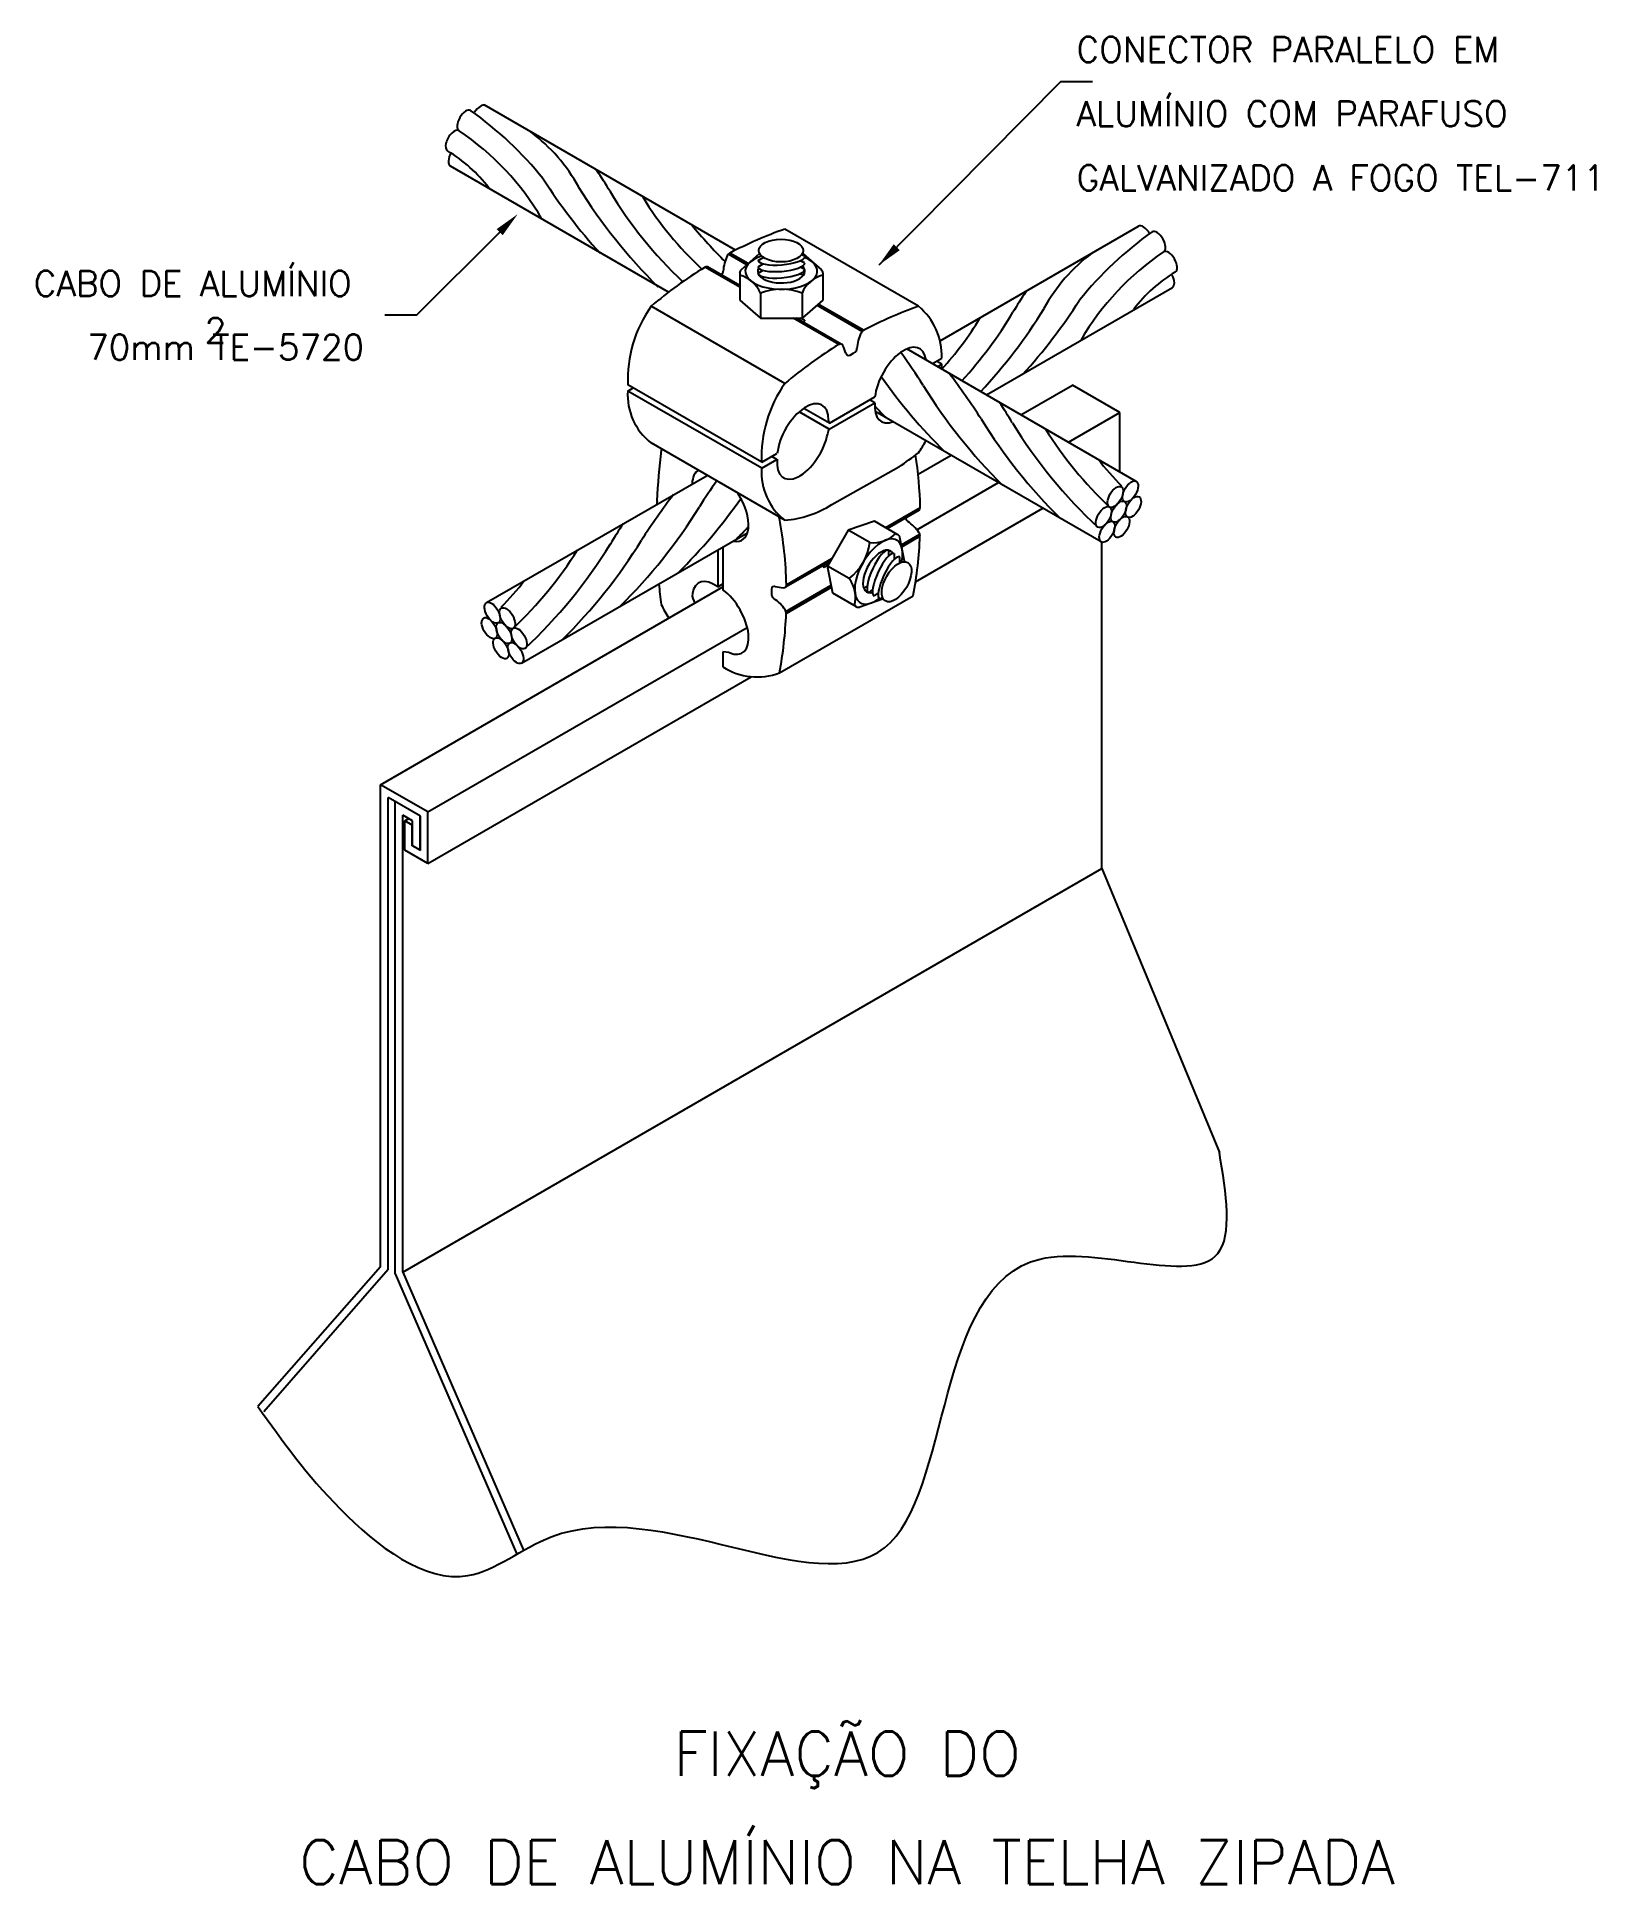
# Model space of a CAD drawing. Header units: millimetres. Extents: x -5751.3 to -5738.9, y -4764.4 to -4749.7.
import ezdxf
from ezdxf.enums import TextEntityAlignment as Align

# ---------------------------------------------------------------- set-up
doc = ezdxf.new("R2010")
doc.units = ezdxf.units.MM
doc.header["$LTSCALE"] = 10
doc.layers.add('Termotécnica', color=7, linetype='Continuous')
doc.styles.add('r140', font='romans.shx')
doc.styles.add('r80', font='romans.shx')

msp = doc.modelspace()

# ---------------------------------------------------------------- linework, layer by layer
at = {"layer": 'Termotécnica', "color": 2}
for p, q in [((-5743.182, -4750.101), (-5744.63, -4751.561)), ((-5743.182, -4750.101), (-5742.929, -4750.101)), ((-5745.768, -4751.441), (-5747.767, -4750.287)), ((-5746.302, -4751.776), (-5748.037, -4750.774)), ((-5744.142, -4752.163), (-5742.565, -4751.252)), ((-5748.305, -4751.959), (-5747.644, -4751.298)), ((-5745.58, -4751.472), (-5745.725, -4751.598)), ((-5745.59, -4751.574), (-5745.55, -4751.55)), ((-5745.589, -4751.523), (-5745.549, -4751.499)), ((-5745.22, -4751.542), (-5745.258, -4751.526)), ((-5745.22, -4751.593), (-5745.258, -4751.578)), ((-5745.22, -4751.49), (-5745.242, -4751.48)), ((-5745.231, -4751.472), (-5745.086, -4751.598)), ((-5745.736, -4751.623), (-5745.736, -4751.839)), ((-5745.59, -4751.625), (-5745.55, -4751.602)), ((-5745.229, -4751.642), (-5745.258, -4751.63)), ((-5745.074, -4751.623), (-5745.074, -4751.839)), ((-5745.736, -4751.839), (-5745.571, -4751.982)), ((-5745.571, -4751.784), (-5745.571, -4751.982)), ((-5745.24, -4751.784), (-5745.24, -4751.982)), ((-5745.074, -4751.839), (-5745.24, -4751.982)), ((-5743.774, -4752.593), (-5742.295, -4751.739)), ((-5748.305, -4751.959), (-5748.558, -4751.959)), ((-5745.571, -4751.982), (-5745.24, -4751.982)), ((-5745.22, -4751.998), (-5745.256, -4751.983)), ((-5742.583, -4753.281), (-5744.407, -4752.227)), ((-5743.499, -4752.752), (-5743.09, -4752.515)), ((-5742.713, -4752.733), (-5743.09, -4752.515)), ((-5742.861, -4753.762), (-5744.659, -4752.724)), ((-5743.122, -4752.969), (-5742.713, -4752.733)), ((-5742.713, -4753.205), (-5742.713, -4752.733)), ((-5744.317, -4753.224), (-5744.055, -4753.073)), ((-5747.749, -4754.245), (-5745.995, -4753.233)), ((-5744.327, -4753.665), (-5743.678, -4753.29)), ((-5744.665, -4753.596), (-5744.872, -4753.668)), ((-5744.665, -4753.596), (-5744.872, -4753.668)), ((-5744.477, -4753.705), (-5744.665, -4753.596)), ((-5744.477, -4753.705), (-5744.665, -4753.596)), ((-5744.337, -4754.079), (-5743.324, -4753.495)), ((-5747.471, -4754.727), (-5745.673, -4753.689)), ((-5744.872, -4753.668), (-5745.037, -4753.954)), ((-5744.7, -4753.767), (-5744.872, -4753.668)), ((-5744.425, -4753.915), (-5744.461, -4753.727)), ((-5742.856, -4756.361), (-5742.856, -4753.764)), ((-5744.553, -4753.83), (-5744.552, -4753.876)), ((-5744.508, -4753.855), (-5744.508, -4753.902)), ((-5744.464, -4753.882), (-5744.464, -4753.929)), ((-5745.06, -4753.964), (-5745.03, -4753.94)), ((-5744.865, -4754.054), (-5745.037, -4753.954)), ((-5744.996, -4754.169), (-5745.037, -4753.954)), ((-5748.593, -4755.693), (-5745.869, -4754.12)), ((-5744.808, -4754.278), (-5744.996, -4754.169)), ((-5744.6, -4754.218), (-5744.781, -4754.28)), ((-5744.748, -4754.134), (-5744.723, -4754.115)), ((-5744.71, -4754.166), (-5744.677, -4754.141)), ((-5744.665, -4754.192), (-5744.633, -4754.167)), ((-5744.621, -4754.218), (-5744.601, -4754.204)), ((-5748.216, -4755.91), (-5745.676, -4754.444)), ((-5748.216, -4756.319), (-5745.644, -4754.834)), ((-5748.593, -4759.527), (-5748.593, -4755.693)), ((-5748.216, -4755.91), (-5748.593, -4755.693)), ((-5748.275, -4755.944), (-5748.532, -4755.796)), ((-5748.532, -4759.55), (-5748.532, -4755.796)), ((-5748.398, -4755.98), (-5748.368, -4755.963)), ((-5748.34, -4756.014), (-5748.398, -4755.98)), ((-5748.398, -4756.214), (-5748.398, -4755.98)), ((-5748.275, -4756.217), (-5748.275, -4755.944)), ((-5748.216, -4756.319), (-5748.216, -4755.91)), ((-5748.34, -4756.179), (-5748.34, -4756.014)), ((-5748.216, -4756.319), (-5748.398, -4756.214)), ((-5748.275, -4756.217), (-5748.34, -4756.179)), ((-5748.416, -4759.571), (-5742.856, -4756.361)), ((-5742.856, -4756.361), (-5741.921, -4758.618)), ((-5748.593, -4759.527), (-5749.567, -4760.64)), ((-5748.532, -4759.55), (-5749.521, -4760.68)), ((-5748.477, -4759.584), (-5747.507, -4761.812)), ((-5748.416, -4759.571), (-5747.454, -4761.782))]:
    msp.add_line(p, q, dxfattribs=at)
at = {"layer": 'Termotécnica', "color": 1}
for p, q in [((-5744.313, -4751.888), (-5745.377, -4751.274)), ((-5745.736, -4751.736), (-5746.012, -4751.577)), ((-5745.736, -4751.723), (-5745.993, -4751.574)), ((-5745.68, -4751.558), (-5745.826, -4751.474)), ((-5745.668, -4751.549), (-5745.814, -4751.465)), ((-5745.892, -4751.646), (-5745.89, -4751.645)), ((-5744.75, -4752.079), (-5745.111, -4751.87)), ((-5745.377, -4752.503), (-5746.441, -4751.888)), ((-5744.948, -4752.191), (-5745.31, -4751.982)), ((-5744.929, -4752.189), (-5745.286, -4751.982)), ((-5744.762, -4752.088), (-5745.122, -4751.88)), ((-5744.857, -4752.277), (-5744.827, -4752.259)), ((-5744.203, -4752.344), (-5744.129, -4752.302)), ((-5744.129, -4752.349), (-5744.17, -4752.325)), ((-5744.162, -4752.368), (-5744.129, -4752.349)), ((-5745.561, -4753.129), (-5746.625, -4752.514)), ((-5746.625, -4752.562), (-5746.584, -4752.538)), ((-5745.561, -4753.176), (-5746.625, -4752.562)), ((-5745.022, -4752.817), (-5744.662, -4752.609)), ((-5745.024, -4752.866), (-5745.262, -4752.728)), ((-5745.022, -4752.817), (-5745.225, -4752.7)), ((-5745.024, -4752.866), (-5744.662, -4752.656)), ((-5744.662, -4752.656), (-5744.703, -4752.633)), ((-5745.377, -4753.589), (-5746.441, -4752.975)), ((-5746.36, -4753.032), (-5746.352, -4753.027)), ((-5745.561, -4753.129), (-5745.44, -4753.058)), ((-5745.561, -4753.176), (-5745.44, -4753.106)), ((-5745.44, -4753.106), (-5745.481, -4753.082)), ((-5745.004, -4753.464), (-5744.469, -4753.165)), ((-5744.576, -4753.648), (-5744.3, -4753.489)), ((-5744.576, -4753.648), (-5744.3, -4753.489)), ((-5745.419, -4753.575), (-5745.41, -4753.57)), ((-5744.564, -4753.655), (-5744.307, -4753.506)), ((-5744.564, -4753.655), (-5744.307, -4753.506)), ((-5744.42, -4753.558), (-5744.42, -4753.56)), ((-5744.42, -4753.558), (-5744.42, -4753.56)), ((-5744.45, -4753.786), (-5744.304, -4753.701)), ((-5744.447, -4753.8), (-5744.302, -4753.716)), ((-5745.91, -4753.826), (-5745.91, -4754.12)), ((-5745.869, -4753.802), (-5745.869, -4754.144)), ((-5745.869, -4753.802), (-5745.869, -4753.856)), ((-5745.371, -4754.12), (-5745.014, -4753.914)), ((-5745.364, -4754.103), (-5745.002, -4753.894)), ((-5745.91, -4754.12), (-5745.869, -4754.096)), ((-5745.91, -4754.12), (-5745.869, -4754.096)), ((-5745.484, -4754.139), (-5745.484, -4754.174)), ((-5745.419, -4754.804), (-5744.355, -4754.19)), ((-5745.368, -4754.315), (-5745.008, -4754.107)), ((-5745.366, -4754.331), (-5745.005, -4754.122)), ((-5745.819, -4754.642), (-5745.869, -4754.636)), ((-5745.869, -4754.636), (-5745.869, -4754.757)), ((-5745.869, -4754.671), (-5745.869, -4754.757)), ((-5748.477, -4759.584), (-5748.477, -4755.83)), ((-5748.338, -4755.98), (-5748.416, -4755.935)), ((-5748.416, -4759.571), (-5748.416, -4755.935)), ((-5748.338, -4756.179), (-5748.338, -4755.98)), ((-5748.277, -4756.214), (-5748.277, -4755.945)), ((-5748.277, -4756.214), (-5748.338, -4756.179))]:
    msp.add_line(p, q, dxfattribs=at)
for centre, radius, start, end in [((-5749.566, -4752.699), 2.91, 38.8107, 54.4824), ((-5749.166, -4752.277), 2.15, 30.2159, 56.1187), ((-5748.231, -4751.608), 1.386, 28.7723, 52.9563), ((-5748.661, -4751.653), 1.168, 37.1737, 59.0164), ((-5749.6, -4752.649), 3.291, 30.6583, 33.9883), ((-5743.676, -4748.574), 4.291, 212.4318, 222.3788), ((-5743.368, -4748.679), 4.293, 211.7897, 225.3353), ((-5743.875, -4749.24), 3.372, 210.883, 226.6663), ((-5744.212, -4749.616), 2.689, 211.4044, 227.2914), ((-5742.465, -4748.193), 4.757, 219.8113, 224.6002), ((-5744.244, -4754.465), 3.386, 109.5485, 117.6116), ((-5740.766, -4753.664), 2.91, 125.5176, 141.1893), ((-5744.244, -4754.465), 3.386, 121.4661, 130.4515), ((-5745.999, -4751.597), 0.0236, 74.3559, 121.4661), ((-5745.502, -4751.64), 0.367, 155.2292, 174.9543), ((-5745.792, -4751.506), 0.0472, 117.6116, 155.2292), ((-5742.101, -4752.572), 1.386, 127.0437, 151.2277), ((-5741.166, -4753.241), 2.15, 123.8813, 149.7841), ((-5745.914, -4751.604), 0.0473, 312.9914, 354.9543), ((-5741.671, -4752.617), 1.168, 120.9836, 142.8263), ((-5740.732, -4753.614), 3.291, 146.0117, 149.3417), ((-5746.656, -4749.539), 4.291, 317.6212, 327.5682), ((-5745.61, -4752.473), 1.016, 144.8753, 182.3452), ((-5743.18, -4755.079), 3.386, 109.5485, 117.6116), ((-5744.635, -4752.279), 0.506, 357.4329, 50.582), ((-5746.12, -4750.581), 2.689, 317.7686, 328.5956), ((-5746.457, -4750.205), 3.372, 317.5606, 329.117), ((-5746.964, -4749.644), 4.293, 317.0947, 328.2103), ((-5744.438, -4752.255), 0.367, 155.2292, 174.9543), ((-5744.728, -4752.121), 0.0473, 117.6116, 155.2292), ((-5743.18, -4755.079), 3.386, 121.4661, 130.4515), ((-5744.936, -4752.211), 0.0236, 27.2456, 121.4661), ((-5745.156, -4752.325), 0.271, 13.3989, 27.2456), ((-5744.869, -4752.256), 0.0236, 193.3989, 300), ((-5744.85, -4752.218), 0.0472, 300, 354.9543), ((-5748.756, -4755.394), 5.324, 32.6958, 36.1153), ((-5741.088, -4749.991), 4.293, 214.8861, 225.3353), ((-5745.169, -4752.383), 1.04, 359.7871, 1.8926), ((-5748.296, -4755.66), 5.324, 32.6958, 37.4572), ((-5746.136, -4752.591), 0.491, 176.5372, 231.4777), ((-5744.546, -4753.087), 1.016, 144.8753, 182.3452), ((-5740.627, -4750.257), 4.293, 211.7897, 225.3353), ((-5741.549, -4749.725), 4.293, 223.5196, 225.3353), ((-5746.399, -4754.493), 3.291, 30.6583, 33.9883), ((-5744.954, -4752.908), 0.082, 148.5798, 175.2248), ((-5744.999, -4752.797), 0.0307, 177.0864, 221.9558), ((-5740.167, -4750.523), 4.293, 211.7897, 225.3353), ((-5740.123, -4750.692), 4.046, 211.6445, 226.8934), ((-5740.607, -4751.169), 3.186, 212.076, 226.6256), ((-5741.287, -4753.646), 5.111, 173.0969, 177.6405), ((-5741.287, -4753.646), 5.111, 173.0969, 177.6405), ((-5746.181, -4753.488), 0.491, 110.1709, 111.4777), ((-5745.169, -4752.461), 1.04, 325.3279, 331.4835), ((-5745.072, -4753.206), 0.491, 176.5372, 231.4777), ((-5747.382, -4748.966), 5.111, 304.7579, 306.9031), ((-5747.685, -4753.575), 3.386, 1.4661, 8.5778), ((-5739.233, -4750.059), 4.757, 219.8113, 223.2285), ((-5741.576, -4756.358), 5.324, 144.641, 147.3042), ((-5749.705, -4751.221), 4.293, 314.6647, 328.2103), ((-5742.036, -4756.624), 5.324, 142.5428, 147.3042), ((-5743.093, -4753.684), 3.309, 175.6986, 176.1733), ((-5749.244, -4750.955), 4.293, 314.6647, 325.1139), ((-5745.44, -4752.781), 0.811, 274.4633, 302.5699), ((-5744.324, -4753.489), 0.0236, 314.3559, 1.4661), ((-5744.324, -4753.489), 0.0236, 314.3559, 1.4661), ((-5743.933, -4755.457), 3.291, 146.0117, 149.3417), ((-5746.341, -4754.003), 1.016, 24.8753, 25.7347), ((-5748.749, -4754.19), 3.386, 1.4661, 10.4515), ((-5744.372, -4753.56), 0.0472, 192.9914, 234.9543), ((-5744.372, -4753.56), 0.0472, 192.9914, 234.9543), ((-5744.61, -4753.899), 0.367, 35.2292, 54.9543), ((-5744.61, -4753.899), 0.367, 35.2292, 54.9543), ((-5750.209, -4751.656), 4.046, 313.1066, 328.3555), ((-5750.165, -4751.487), 4.293, 314.6647, 328.2103), ((-5748.783, -4750.689), 4.293, 314.6647, 316.4804), ((-5747.685, -4753.575), 3.386, 349.5485, 357.6116), ((-5744.349, -4753.714), 0.0472, 357.6116, 35.2292), ((-5744.349, -4753.714), 0.0472, 357.6116, 35.2292), ((-5749.725, -4752.133), 3.186, 313.3744, 327.924), ((-5751.099, -4751.024), 4.757, 316.7715, 320.1887), ((-5741.287, -4753.646), 5.111, 185.0449, 186.9031), ((-5746.017, -4754.186), 0.0959, 171.793, 220.2855), ((-5745.46, -4754.139), 0.0236, 73.3989, 180), ((-5745.436, -4754.174), 0.0472, 180, 234.9543), ((-5745.674, -4754.513), 0.367, 35.2292, 54.9543), ((-5745.376, -4753.856), 0.271, 253.3989, 267.2456), ((-5745.388, -4754.104), 0.0236, 267.2456, 1.4661), ((-5745.42, -4753.815), 1.04, 205.3279, 212.1626), ((-5748.749, -4754.19), 3.386, 349.5485, 357.6116), ((-5745.413, -4754.329), 0.0472, 357.6116, 35.2292), ((-5745.597, -4754.33), 0.506, 237.4329, 290.582)]:
    msp.add_arc(centre, radius, start, end, dxfattribs=at)
at = {"layer": 'Termotécnica', "color": 2}
for centre, radius, start, end in [((-5745.558, -4751.497), 0.0331, 123.7081, 130.8835), ((-5745.252, -4751.497), 0.0331, 49.1154, 60.8683), ((-5745.703, -4751.623), 0.0331, 130.8835, 180), ((-5745.805, -4751.887), 0.256, 23.8935, 74.4182), ((-5745.006, -4751.887), 0.256, 105.499, 156.1892), ((-5745.108, -4751.623), 0.0331, 0, 49.1154), ((-5745.405, -4752.193), 0.441, 67.9752, 112.0031), ((-5745.137, -4753.706), 0.441, 307.9752, 352.0031), ((-5744.672, -4753.513), 0.256, 263.8935, 314.4182), ((-5744.494, -4753.733), 0.0331, 10.8835, 60), ((-5744.494, -4753.733), 0.0331, 10.8835, 60), ((-5744.458, -4753.921), 0.0331, 3.7081, 10.8835), ((-5745.071, -4754.205), 0.256, 345.499, 36.1892), ((-5744.611, -4754.186), 0.0331, 289.1154, 300.8683), ((-5744.792, -4754.249), 0.0331, 240, 289.1154)]:
    msp.add_arc(centre, radius, start, end, dxfattribs=at)
for centre, major_axis, ratio, start_param, end_param in [((-5747.921, -4750.411), (0.0465, 0.0806), 0.509483, 0, 3.139239), ((-5747.805, -4750.373), (0.0465, 0.0806), 0.509483, 0, 1.517429), ((-5748.013, -4750.571), (0.0465, 0.0806), 0.509483, 0, 3.141593), ((-5747.991, -4750.693), (0.0465, 0.0806), 0.509483, 1.500018, 3.141593), ((-5742.518, -4751.332), (-0.0465, 0.0806), 0.509483, 4.694241, 6.283185), ((-5742.411, -4751.376), (-0.0465, 0.0806), 0.509483, 3.143946, 6.283185), ((-5745.405, -4751.609), (0.287, 0), 0.500279, -4.143729, 0.868466), ((-5745.405, -4751.609), (-0.188, 0), 0.500279, -0.269564, 3.596738), ((-5742.319, -4751.535), (-0.0465, 0.0806), 0.509483, 3.141593, 6.283185), ((-5742.341, -4751.658), (-0.0465, 0.0806), 0.509483, 3.141593, 4.643525), ((-5744.631, -4753.998), (-0.144, -0.249), 0.500279, -4.143729, 0.868466), ((-5744.631, -4753.998), (0.094, 0.163), 0.500279, -0.269564, 3.596738)]:
    msp.add_ellipse(centre, major_axis=major_axis, ratio=ratio, start_param=start_param, end_param=end_param, dxfattribs=at)
for centre, major_axis in [((-5745.407, -4751.445), (-0.177, 0)), ((-5742.748, -4753.404), (-0.0465, -0.0806)), ((-5742.629, -4753.361), (-0.0465, -0.0806)), ((-5742.841, -4753.565), (-0.0465, -0.0806)), ((-5742.722, -4753.522), (-0.0465, -0.0806)), ((-5742.606, -4753.484), (-0.0465, -0.0806)), ((-5742.814, -4753.682), (-0.0465, -0.0806)), ((-5742.698, -4753.643), (-0.0465, -0.0806)), ((-5744.488, -4754.079), (0.089, 0.153)), ((-5747.726, -4754.448), (0.0465, -0.0806)), ((-5747.703, -4754.326), (0.0465, -0.0806)), ((-5747.584, -4754.369), (0.0465, -0.0806)), ((-5747.634, -4754.608), (0.0465, -0.0806)), ((-5747.61, -4754.487), (0.0465, -0.0806)), ((-5747.491, -4754.53), (0.0465, -0.0806)), ((-5747.518, -4754.646), (0.0465, -0.0806))]:
    msp.add_ellipse(centre, major_axis=major_axis, ratio=0.509483, dxfattribs=at)
at = {"layer": 'Termotécnica', "color": 1}
for centre, major_axis, ratio, start_param, end_param in [((-5745.404, -4751.506), (-0.186, -0.016), 0.281547, 0, 3.124318), ((-5745.404, -4751.558), (-0.186, -0.016), 0.281547, 0, 3.124318), ((-5745.405, -4751.609), (-0.186, -0.016), 0.281547, 0, 3.124318), ((-5745.404, -4751.962), (-0.186, -0.015), 0.279135, 2.330951, 2.481543), ((-5745.404, -4752.014), (-0.186, -0.015), 0.279135, 2.802047, 3.166227), ((-5744.457, -4752.491), (0.153, 0.266), 0.509483, 5.681693, 8.583565), ((-5745.234, -4752.94), (0.153, 0.266), 0.509483, 5.548093, 8.583565), ((-5744.457, -4752.538), (-0.153, -0.266), 0.509483, 5.435424, 6.847304), ((-5745.234, -4752.987), (-0.153, -0.266), 0.509483, -0.847762, 2.170176), ((-5745.91, -4753.457), (-0.153, 0.266), 0.509483, 0.007436, 0.675362), ((-5745.869, -4753.481), (0.153, -0.266), 0.509483, 5.845422, 7.95978), ((-5744.938, -4753.822), (0.08, 0.169), 0.279135, 2.330951, 2.481543), ((-5744.631, -4753.998), (0.079, 0.169), 0.281547, 0, 3.124318), ((-5744.587, -4754.024), (0.079, 0.169), 0.281547, 0, 3.124318), ((-5744.542, -4754.05), (0.079, 0.169), 0.281547, 0, 3.124318), ((-5745.91, -4754.355), (-0.153, 0.266), 0.509483, 5.436716, 6.847304), ((-5744.982, -4753.796), (0.08, 0.169), 0.279135, 2.802047, 3.166227), ((-5745.869, -4754.379), (0.153, -0.266), 0.509483, 5.681693, 8.577016)]:
    msp.add_ellipse(centre, major_axis=major_axis, ratio=ratio, start_param=start_param, end_param=end_param, dxfattribs=at)
at = {"layer": 'Termotécnica', "color": 2}
msp.add_spline([(-5749.567, -4760.64), (-5748.913, -4761.454), (-5747.897, -4761.984), (-5747.234, -4761.675), (-5744.584, -4761.763), (-5743.347, -4759.466), (-5741.934, -4759.422), (-5741.921, -4758.618)], degree=3, dxfattribs=at)
for points in [[(-5747.668, -4751.274), (-5747.62, -4751.322), (-5747.501, -4751.155)], [(-5744.511, -4751.394), (-5744.463, -4751.442), (-5744.63, -4751.561)]]:
    msp.add_solid(points, dxfattribs=at)

# ---------------------------------------------------------------- texts
at = {"layer": 'Termotécnica', "color": 2, "style": 'r80'}
for s, p in [('CONECTOR PARALELO EM ', (-5743.057, -4749.846)), ('ALUMÍNIO COM PARAFUSO', (-5743.057, -4750.356)), ('GALVANIZADO A FOGO TEL-711', (-5743.056, -4750.867))]:
    msp.add_text(s, height=0.2, dxfattribs=at).set_placement(p, align=Align.MIDDLE_LEFT)
for s, p in [('CABO DE ALUMÍNIO', (-5751.35, -4751.807)), ('2', (-5749.99, -4752.18)), ('70mm TE-5720', (-5750.925, -4752.313))]:
    msp.add_text(s, height=0.2, dxfattribs=at).set_placement(p)
at = {"layer": 'Termotécnica', "color": 5, "style": 'r140'}
for s, p in [(' FIXAÇÃO DO ', (-5744.881, -4763.575)), ('CABO DE ALUMÍNIO NA TELHA ZIPADA', (-5744.881, -4764.437))]:
    msp.add_text(s, height=0.35, dxfattribs=at).set_placement(p, align=Align.CENTER)

doc.saveas('drawing.dxf')
